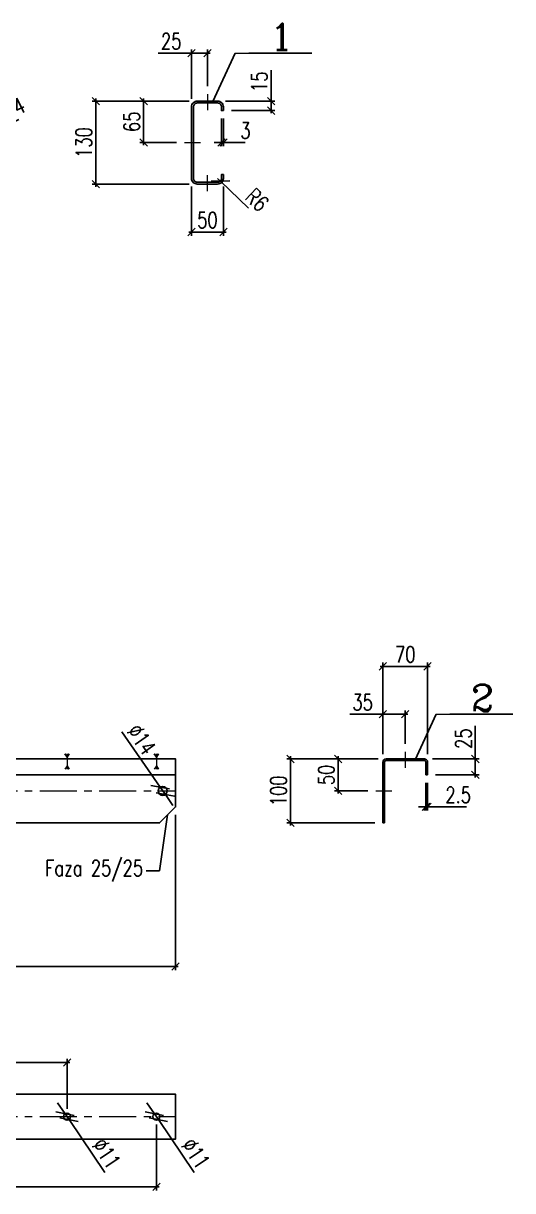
# Model space of a CAD drawing. Header units: millimetres. Extents: x -110 to 3628, y -131 to 4804.
# Drawn here: x 2861 to 3628, y 2974 to 4802 of the extents above; entities that cross this region are included whole.
import ezdxf
from ezdxf.enums import TextEntityAlignment as Align

# ---------------------------------------------------------------- set-up
doc = ezdxf.new("R2010")
doc.units = ezdxf.units.MM
doc.header["$LTSCALE"] = 1.833333
doc.header["$PDMODE"] = 1
doc.linetypes.add('CENTER', pattern=[50.8, 31.75, -6.35, 6.35, -6.35])
doc.layers.get('0').update_dxf_attribs({"linetype": 'CONTINUOUS'})
doc.layers.get('Defpoints').update_dxf_attribs({"linetype": 'CONTINUOUS'})
for name, color, linetype, lineweight in [('k_inny', 40, 'CONTINUOUS', 13), ('k_konstrukcja', 3, 'CONTINUOUS', 25), ('k_osie', 6, 'CENTER', 5), ('k_podkład', 253, 'CONTINUOUS', 13), ('k_pozycje', 1, 'CONTINUOUS', 5), ('k_wymiary', 1, 'CONTINUOUS', 5), ('RFD_C5', 1, 'CONTINUOUS', 5), ('RFD_T3', 2, 'CONTINUOUS', 25)]:
    doc.layers.add(name, color=color, linetype=linetype, lineweight=lineweight)
doc.styles.add('TXT3', font='SIMPLEX.SHX', dxfattribs={"width": 0.75, "height": 25})
doc.styles.add('TXT5', font='COMPLEX.shx', dxfattribs={"height": 41.666667})
doc.dimstyles.new('R1', dxfattribs={"dimtxt": 25, "dimasz": 20.833333, "dimexe": 5.833333, "dimexo": 12.5, "dimgap": 5, "dimtad": 0, "dimdec": 0, "dimzin": 0, "dimdsep": 46, "dimtxsty": 'TXT3', "dimblk1": 'OBLIQUE', "dimblk2": 'OBLIQUE', "dimsah": 1, "dimtsz": 5.833333, "dimcen": -3, "dimdle": 4.166667, "dimclrt": 2, "dimadec": 0, "dimazin": 0, "dimtfac": 0.75, "dimtdec": 0, "dimtmove": 0, "dimatfit": 3, "dimldrblk": 'NONE', "dimfxl": 1, "dimtvp": 0.75, "dimtolj": 1, "dimtzin": 0, "dimarcsym": 0})
doc.dimstyles.new('R1_002', dxfattribs={"dimtxt": 25, "dimasz": 5.833333, "dimexe": 5.833333, "dimexo": 12.5, "dimgap": 5, "dimtad": 0, "dimdec": 0, "dimzin": 0, "dimdsep": 46, "dimtxsty": 'TXT3', "dimblk1": 'OBLIQUE', "dimblk2": 'OBLIQUE', "dimsah": 1, "dimtsz": 5.833333, "dimcen": -3, "dimdle": 4.166667, "dimclrt": 2, "dimadec": 0, "dimazin": 0, "dimtfac": 0.75, "dimtdec": 0, "dimtmove": 0, "dimatfit": 3, "dimldrblk": 'NONE', "dimfxl": 1, "dimtvp": 0.75, "dimtolj": 1, "dimtzin": 0, "dimarcsym": 0})

# ---------------------------------------------------------------- blocks, each defined once
blk = doc.blocks.new('Poz. 2')
blk.add_lwpolyline([(-1550, 25), (1550, 25)])
at = {"layer": 'k_konstrukcja'}
blk.add_lwpolyline([(-1525, -50), (1525, -50), (1550, -25), (1550, 50), (-1550, 50), (-1550, -25)], close=True, dxfattribs=at)
blk.add_circle((1530, 0), 7, dxfattribs=at)
at = {"layer": 'k_osie'}
blk.add_lwpolyline([(-1550, 0), (1550, 0)], dxfattribs=at)
at = {"layer": 'k_podkład'}
for points in [[(1380, 53), (1383.3, 58), (1380, 53), (1380, 58), (1380, 53), (1376.7, 58), (1380, 53), (1380, 39), (1383.3, 34), (1380, 39), (1380, 34), (1380, 39), (1376.7, 34)], [(1520, 53), (1523.3, 58), (1520, 53), (1520, 58), (1520, 53), (1516.7, 58), (1520, 53), (1520, 39), (1523.3, 34), (1520, 39), (1520, 34), (1520, 39), (1516.7, 34)]]:
    blk.add_lwpolyline(points, dxfattribs=at)
blk = doc.blocks.new('_None')
blk = doc.blocks.new('_Oblique')
at = {"color": 0, "linetype": 'ByBlock', "lineweight": -2}
blk.add_line((-0.5, -0.5), (0.5, 0.5), dxfattribs=at)
blk = doc.blocks.new('pozycja')
at = {"layer": 'RFD_C5', "linetype": 'Continuous'}
blk.add_line((0, 0), (25.8, 0), dxfattribs=at)
at = {"layer": 'RFD_T3'}
blk.add_line((25.8, 0), (143.9, 0), dxfattribs=at)
at = {"layer": 'RFD_T3', "linetype": 'Continuous', "style": 'TXT5'}
blk.add_attdef('NR', text='', height=50, dxfattribs=at).set_placement((86.9, -9), align=Align.BOTTOM_CENTER)
blk = doc.blocks.new('*D340')
at = {"layer": 'Defpoints', "color": 0}
for p in [(2773.7, 4611.9), (2786.3, 4618.1)]:
    blk.add_point(p, dxfattribs=at)
at = {"layer": 'k_wymiary', "color": 0, "lineweight": -2}
for p in [(2854.2, 4651.1), (2773.7, 4611.9)]:
    blk.add_line(p, (2786.3, 4618.1), dxfattribs=at)
at = {"layer": 'k_wymiary', "color": 0, "linetype": 'ByBlock', "lineweight": -2, "xscale": 20.83333333333333, "yscale": 20.83333333333333, "zscale": 20.83333333333333}
for p, rotation in [((2773.7, 4611.9), 25.92633043147008), ((2786.3, 4618.1), 205.9263304314701)]:
    blk.add_blockref('_Oblique', p, dxfattribs=dict(at, rotation=rotation))
at = {"layer": 'k_wymiary', "color": 2, "insert": (2840.1, 4665.1), "char_height": 25, "attachment_point": 5, "rotation": 25.9263, "style": 'TXT3'}
blk.add_mtext('\\A1;∅14', dxfattribs=at)
blk = doc.blocks.new('*D358')
at = {"layer": 'Defpoints', "color": 0}
for p in [(3125, 4559), (3175, 4559), (3175, 4475)]:
    blk.add_point(p, dxfattribs=at)
at = {"layer": 'k_wymiary', "color": 0, "lineweight": -2}
for p, q in [((3125, 4546.5), (3125, 4469.2)), ((3175, 4546.5), (3175, 4469.2)), ((3130.8, 4480.8), (3119.2, 4469.2)), ((3169.2, 4469.2), (3180.8, 4480.8)), ((3120.8, 4475), (3179.2, 4475))]:
    blk.add_line(p, q, dxfattribs=at)
at = {"layer": 'k_wymiary', "color": 2, "insert": (3150, 4493.7), "char_height": 25, "attachment_point": 5, "style": 'TXT3'}
blk.add_mtext('\\A1;50', dxfattribs=at)
blk = doc.blocks.new('*D359')
at = {"layer": 'Defpoints', "color": 0}
for p in [(2975, 4680), (3134, 4680), (3134, 4550)]:
    blk.add_point(p, dxfattribs=at)
at = {"layer": 'k_wymiary', "color": 0, "lineweight": -2}
for p, q in [((2980.8, 4674.2), (2969.2, 4685.8)), ((3121.5, 4680), (2969.2, 4680)), ((2975, 4545.8), (2975, 4684.2)), ((2969.2, 4555.8), (2980.8, 4544.2)), ((3121.5, 4550), (2969.2, 4550))]:
    blk.add_line(p, q, dxfattribs=at)
at = {"layer": 'k_wymiary', "color": 2, "insert": (2956.3, 4615), "char_height": 25, "attachment_point": 5, "rotation": 90, "style": 'TXT3'}
blk.add_mtext('\\A1;130', dxfattribs=at)
blk = doc.blocks.new('*D360')
at = {"layer": 'Defpoints', "color": 0}
for p in [(3050, 4680), (3134, 4680), (3114, 4615)]:
    blk.add_point(p, dxfattribs=at)
at = {"layer": 'k_wymiary', "color": 0, "lineweight": -2}
for p, q in [((3055.8, 4674.2), (3044.2, 4685.8)), ((3121.5, 4680), (3044.2, 4680)), ((3050, 4610.8), (3050, 4684.2)), ((3044.2, 4620.8), (3055.8, 4609.2)), ((3101.5, 4615), (3044.2, 4615))]:
    blk.add_line(p, q, dxfattribs=at)
at = {"layer": 'k_wymiary', "color": 2, "insert": (3031.3, 4647.5), "char_height": 25, "attachment_point": 5, "rotation": 90, "style": 'TXT3'}
blk.add_mtext('\\A1;65', dxfattribs=at)
blk = doc.blocks.new('*D361')
at = {"layer": 'Defpoints', "color": 0}
for p in [(3166, 4559), (3170.3, 4554.8)]:
    blk.add_point(p, dxfattribs=at)
at = {"layer": 'k_wymiary', "color": 0, "lineweight": -2}
for p in [(3166, 4559), (3214.3, 4512.3)]:
    blk.add_line(p, (3170.3, 4554.8), dxfattribs=at)
at = {"layer": 'k_wymiary', "color": 0, "linetype": 'ByBlock', "lineweight": -2, "xscale": 20.83333333333333, "yscale": 20.83333333333333, "zscale": 20.83333333333333, "rotation": 135.9573870778119}
blk.add_blockref('_Oblique', (3170.3, 4554.8), dxfattribs=at)
at = {"layer": 'k_wymiary', "color": 2, "insert": (3227.8, 4525.3), "char_height": 25, "attachment_point": 5, "rotation": 315.9574, "style": 'TXT3'}
blk.add_mtext('\\A1;R6', dxfattribs=at)
blk = doc.blocks.new('*D362')
at = {"layer": 'Defpoints', "color": 0}
for p in [(3172, 4665), (3175, 4665), (3175, 4615)]:
    blk.add_point(p, dxfattribs=at)
at = {"layer": 'k_wymiary', "color": 0, "lineweight": -2}
for p, q in [((3172, 4652.5), (3172, 4609.2)), ((3175, 4652.5), (3175, 4609.2)), ((3172, 4615), (3160.3, 4615)), ((3166.2, 4609.2), (3177.8, 4620.8)), ((3180.8, 4620.8), (3169.2, 4609.2)), ((3172, 4615), (3175, 4615)), ((3175, 4615), (3209.2, 4615))]:
    blk.add_line(p, q, dxfattribs=at)
at = {"layer": 'k_wymiary', "color": 2, "insert": (3209.6, 4633.7), "char_height": 25, "attachment_point": 5, "style": 'TXT3'}
blk.add_mtext('\\A1;3', dxfattribs=at)
blk = doc.blocks.new('*D363')
at = {"layer": 'Defpoints', "color": 0}
for p in [(3166, 4680), (3250, 4680), (3175, 4665)]:
    blk.add_point(p, dxfattribs=at)
at = {"layer": 'k_wymiary', "color": 0, "lineweight": -2}
for p, q in [((3250, 4680), (3250, 4728.5)), ((3178.5, 4680), (3255.8, 4680)), ((3255.8, 4674.2), (3244.2, 4685.8)), ((3250, 4660.8), (3250, 4680)), ((3187.5, 4665), (3255.8, 4665)), ((3244.2, 4670.8), (3255.8, 4659.2))]:
    blk.add_line(p, q, dxfattribs=at)
at = {"layer": 'k_wymiary', "color": 2, "insert": (3231.3, 4710.1), "char_height": 25, "attachment_point": 5, "rotation": 90, "style": 'TXT3'}
blk.add_mtext('\\A1;15', dxfattribs=at)
blk = doc.blocks.new('*D364')
at = {"layer": 'Defpoints', "color": 0}
for p in [(3125, 4755), (3150, 4691), (3125, 4671)]:
    blk.add_point(p, dxfattribs=at)
at = {"layer": 'k_wymiary', "color": 0, "lineweight": -2}
for p, q in [((3125, 4755), (3073, 4755)), ((3130.8, 4760.8), (3119.2, 4749.2)), ((3125, 4683.5), (3125, 4760.8)), ((3154.2, 4755), (3125, 4755)), ((3144.2, 4749.2), (3155.8, 4760.8)), ((3150, 4703.5), (3150, 4760.8))]:
    blk.add_line(p, q, dxfattribs=at)
at = {"layer": 'k_wymiary', "color": 2, "insert": (3093.2, 4773.7), "char_height": 25, "attachment_point": 5, "style": 'TXT3'}
blk.add_mtext('\\A1;25', dxfattribs=at)
blk = doc.blocks.new('Rygiel')
for p, q in [((0, 95), (0.4, 96.9)), ((0, 95), (0, 0)), ((0.4, 96.9), (1.5, 98.5)), ((1.5, 98.5), (3.1, 99.6)), ((2.5, 95), (2.7, 96)), ((2.5, 0), (2.5, 95)), ((2.7, 96), (3.2, 96.8)), ((3.1, 99.6), (5, 100)), ((3.2, 96.8), (4, 97.3)), ((4, 97.3), (5, 97.5)), ((65, 100), (5, 100)), ((5, 97.5), (65, 97.5)), ((66.9, 99.6), (65, 100)), ((66, 97.3), (65, 97.5)), ((66.8, 96.8), (66, 97.3)), ((67.3, 96), (66.8, 96.8)), ((68.5, 98.5), (66.9, 99.6)), ((67.5, 95), (67.3, 96)), ((67.5, 95), (67.5, 75)), ((69.6, 96.9), (68.5, 98.5)), ((70, 95), (69.6, 96.9)), ((70, 75), (70, 95)), ((67.5, 75), (70, 75)), ((0, 0), (2.5, 0))]:
    blk.add_line(p, q)
blk = doc.blocks.new('*D375')
at = {"layer": 'Defpoints', "color": 0}
for p in [(1441.7, 3662.5), (1469.9, 3610.7), (25, 3550), (3075, 3550), (1658.3, 3537.5)]:
    blk.add_point(p, dxfattribs=at)
at = {"layer": 'k_wymiary', "color": 0, "lineweight": -2}
blk.add_arc((1636.6, 3550), 177.5, 150, 180, dxfattribs=at)
at = {"layer": 'k_wymiary', "color": 0, "linetype": 'ByBlock', "lineweight": -2, "xscale": 20.83333333333333, "yscale": 20.83333333333333, "zscale": 20.83333333333333}
for p, rotation in [((1482.9, 3638.7), 60.00000001284901), ((1459.2, 3550), 269.9999999999999)]:
    blk.add_blockref('_Oblique', p, dxfattribs=dict(at, rotation=rotation))
at = {"layer": 'k_wymiary', "color": 2, "insert": (1447.1, 3600.8), "char_height": 25, "attachment_point": 5, "rotation": 75, "style": 'TXT3'}
blk.add_mtext('\\A1;30%%d', dxfattribs=at)
blk = doc.blocks.new('*D379')
at = {"layer": 'Defpoints', "color": 0}
for p in [(3076, 3605.7), (3084, 3594.3)]:
    blk.add_point(p, dxfattribs=at)
at = {"layer": 'k_wymiary', "color": 0, "lineweight": -2}
for p, q in [((3076, 3605.7), (3015.7, 3692.3)), ((3084, 3594.3), (3076, 3605.7)), ((3084, 3594.3), (3095.9, 3577.2))]:
    blk.add_line(p, q, dxfattribs=at)
at = {"layer": 'k_wymiary', "color": 0, "linetype": 'ByBlock', "lineweight": -2, "xscale": 20.83333333333333, "yscale": 20.83333333333333, "zscale": 20.83333333333333}
for p, rotation in [((3076, 3605.7), 304.8864032735648), ((3084, 3594.3), 124.8864032735648)]:
    blk.add_blockref('_Oblique', p, dxfattribs=dict(at, rotation=rotation))
at = {"layer": 'k_wymiary', "color": 2, "insert": (3046.7, 3680.6), "char_height": 25, "attachment_point": 5, "rotation": 304.8864, "style": 'TXT3'}
blk.add_mtext('\\A1;∅14', dxfattribs=at)
blk = doc.blocks.new('*D380')
at = {"layer": 'Defpoints', "color": 0}
for p in [(0, 3575), (3100, 3575), (3100, 3325)]:
    blk.add_point(p, dxfattribs=at)
at = {"layer": 'k_wymiary', "color": 0, "lineweight": -2}
for p, q in [((0, 3562.5), (0, 3319.2)), ((3100, 3562.5), (3100, 3319.2)), ((5.8, 3330.8), (-5.8, 3319.2)), ((3094.2, 3319.2), (3105.8, 3330.8)), ((-4.2, 3325), (3104.2, 3325))]:
    blk.add_line(p, q, dxfattribs=at)
at = {"layer": 'k_wymiary', "color": 2, "insert": (1550, 3343.8), "char_height": 25, "attachment_point": 5, "style": 'TXT3'}
blk.add_mtext('\\A1;3100', dxfattribs=at)
blk = doc.blocks.new('*D387')
at = {"layer": 'Defpoints', "color": 0}
for p in [(2320, 3090), (3070, 3090), (3070, 2980)]:
    blk.add_point(p, dxfattribs=at)
at = {"layer": 'k_wymiary', "color": 0, "lineweight": -2}
for p, q in [((2320, 3077.5), (2320, 2974.2)), ((3070, 3077.5), (3070, 2974.2)), ((2325.8, 2985.8), (2314.2, 2974.2)), ((2315.8, 2980), (3074.2, 2980)), ((3064.2, 2974.2), (3075.8, 2985.8))]:
    blk.add_line(p, q, dxfattribs=at)
at = {"layer": 'k_wymiary', "color": 2, "insert": (2695, 2998.7), "char_height": 25, "attachment_point": 5, "style": 'TXT3'}
blk.add_mtext('\\A1;750', dxfattribs=at)
blk = doc.blocks.new('*D391')
at = {"layer": 'Defpoints', "color": 0}
for p in [(2930, 3175), (1980, 3090), (2930, 3090)]:
    blk.add_point(p, dxfattribs=at)
at = {"layer": 'k_wymiary', "color": 0, "lineweight": -2}
for p, q in [((1985.8, 3180.8), (1974.2, 3169.2)), ((1980, 3102.5), (1980, 3180.8)), ((2924.2, 3169.2), (2935.8, 3180.8)), ((2930, 3102.5), (2930, 3180.8)), ((1975.8, 3175), (2934.2, 3175))]:
    blk.add_line(p, q, dxfattribs=at)
at = {"layer": 'k_wymiary', "color": 2, "insert": (2455, 3193.8), "char_height": 25, "attachment_point": 5, "style": 'TXT3'}
blk.add_mtext('\\A1;950', dxfattribs=at)
blk = doc.blocks.new('*D392')
at = {"layer": 'Defpoints', "color": 0}
for p in [(3490, 3650), (3569.8, 3650), (3495, 3625)]:
    blk.add_point(p, dxfattribs=at)
at = {"layer": 'k_wymiary', "color": 0, "lineweight": -2}
for p, q in [((3569.8, 3650), (3569.8, 3702)), ((3575.6, 3644.2), (3564, 3655.8)), ((3502.5, 3650), (3575.6, 3650)), ((3569.8, 3620.8), (3569.8, 3650)), ((3507.5, 3625), (3575.6, 3625)), ((3564, 3630.8), (3575.6, 3619.2))]:
    blk.add_line(p, q, dxfattribs=at)
at = {"layer": 'k_wymiary', "color": 2, "insert": (3551.1, 3681.8), "char_height": 25, "attachment_point": 5, "rotation": 90, "style": 'TXT3'}
blk.add_mtext('\\A1;25', dxfattribs=at)
blk = doc.blocks.new('*D393')
at = {"layer": 'Defpoints', "color": 0}
for p in [(3495, 3795), (3425, 3645), (3495, 3645)]:
    blk.add_point(p, dxfattribs=at)
at = {"layer": 'k_wymiary', "color": 0, "lineweight": -2}
for p, q in [((3430.8, 3800.8), (3419.2, 3789.2)), ((3420.8, 3795), (3499.2, 3795)), ((3425, 3657.5), (3425, 3800.8)), ((3489.2, 3789.2), (3500.8, 3800.8)), ((3495, 3657.5), (3495, 3800.8))]:
    blk.add_line(p, q, dxfattribs=at)
at = {"layer": 'k_wymiary', "color": 2, "insert": (3460, 3813.7), "char_height": 25, "attachment_point": 5, "style": 'TXT3'}
blk.add_mtext('\\A1;70', dxfattribs=at)
blk = doc.blocks.new('*D394')
at = {"layer": 'Defpoints', "color": 0}
for p in [(3430, 3650), (3280, 3550), (3425, 3550)]:
    blk.add_point(p, dxfattribs=at)
at = {"layer": 'k_wymiary', "color": 0, "lineweight": -2}
for p, q in [((3285.8, 3644.2), (3274.2, 3655.8)), ((3417.5, 3650), (3274.2, 3650)), ((3280, 3654.2), (3280, 3545.8)), ((3274.2, 3555.8), (3285.8, 3544.2)), ((3412.5, 3550), (3274.2, 3550))]:
    blk.add_line(p, q, dxfattribs=at)
at = {"layer": 'k_wymiary', "color": 2, "insert": (3261.3, 3600), "char_height": 25, "attachment_point": 5, "rotation": 90, "style": 'TXT3'}
blk.add_mtext('\\A1;100', dxfattribs=at)
blk = doc.blocks.new('*D396')
at = {"layer": 'Defpoints', "color": 0}
for p in [(3430, 3650), (3355, 3600), (3413.8, 3600)]:
    blk.add_point(p, dxfattribs=at)
at = {"layer": 'k_wymiary', "color": 0, "lineweight": -2}
for p, q in [((3360.8, 3644.2), (3349.2, 3655.8)), ((3417.5, 3650), (3349.2, 3650)), ((3355, 3654.2), (3355, 3595.8)), ((3349.2, 3605.8), (3360.8, 3594.2)), ((3401.3, 3600), (3349.2, 3600))]:
    blk.add_line(p, q, dxfattribs=at)
at = {"layer": 'k_wymiary', "color": 2, "insert": (3336.3, 3625), "char_height": 25, "attachment_point": 5, "rotation": 90, "style": 'TXT3'}
blk.add_mtext('\\A1;50', dxfattribs=at)
blk = doc.blocks.new('*D397')
at = {"layer": 'Defpoints', "color": 0}
for p in [(3425, 3720), (3460, 3661.2), (3425, 3645)]:
    blk.add_point(p, dxfattribs=at)
at = {"layer": 'k_wymiary', "color": 0, "lineweight": -2}
for p, q in [((3425, 3720), (3373, 3720)), ((3430.8, 3725.8), (3419.2, 3714.2)), ((3425, 3657.5), (3425, 3725.8)), ((3464.2, 3720), (3425, 3720)), ((3454.2, 3714.2), (3465.8, 3725.8)), ((3460, 3673.7), (3460, 3725.8))]:
    blk.add_line(p, q, dxfattribs=at)
at = {"layer": 'k_wymiary', "color": 2, "insert": (3393.2, 3738.7), "char_height": 25, "attachment_point": 5, "style": 'TXT3'}
blk.add_mtext('\\A1;35', dxfattribs=at)
blk = doc.blocks.new('*D398')
at = {"layer": 'Defpoints', "color": 0}
for p in [(3492.5, 3625), (3495, 3625), (3495, 3575)]:
    blk.add_point(p, dxfattribs=at)
at = {"layer": 'k_wymiary', "color": 0, "lineweight": -2}
for p, q in [((3492.5, 3612.5), (3492.5, 3569.2)), ((3495, 3612.5), (3495, 3569.2)), ((3492.5, 3575), (3480.8, 3575)), ((3486.7, 3569.2), (3498.3, 3580.8)), ((3500.8, 3580.8), (3489.2, 3569.2)), ((3492.5, 3575), (3495, 3575)), ((3495, 3575), (3556, 3575))]:
    blk.add_line(p, q, dxfattribs=at)
at = {"layer": 'k_wymiary', "color": 2, "insert": (3543, 3593.7), "char_height": 25, "attachment_point": 5, "style": 'TXT3'}
blk.add_mtext('\\A1;2.5', dxfattribs=at)
blk = doc.blocks.new('*D441')
at = {"layer": 'Defpoints', "color": 0}
for p in [(2926.9, 3094.6), (2933.1, 3085.4)]:
    blk.add_point(p, dxfattribs=at)
at = {"layer": 'k_wymiary', "color": 0, "lineweight": -2}
for p, q in [((2926.9, 3094.6), (2915.2, 3111.8)), ((2926.9, 3094.6), (2933.1, 3085.4)), ((2933.1, 3085.4), (2989.1, 3002.8))]:
    blk.add_line(p, q, dxfattribs=at)
at = {"layer": 'k_wymiary', "color": 0, "linetype": 'ByBlock', "lineweight": -2, "xscale": 20.83333333333333, "yscale": 20.83333333333333, "zscale": 20.83333333333333}
for p, rotation in [((2926.9, 3094.6), 304.1589611627127), ((2933.1, 3085.4), 124.1589611627128)]:
    blk.add_blockref('_Oblique', p, dxfattribs=dict(at, rotation=rotation))
at = {"layer": 'k_wymiary', "color": 2, "insert": (2991.8, 3032.3), "char_height": 25, "attachment_point": 5, "rotation": 304.159, "style": 'TXT3'}
blk.add_mtext('\\A1;∅11', dxfattribs=at)
blk = doc.blocks.new('*D442')
at = {"layer": 'Defpoints', "color": 0}
for p in [(3066.9, 3094.6), (3073.1, 3085.4)]:
    blk.add_point(p, dxfattribs=at)
at = {"layer": 'k_wymiary', "color": 0, "lineweight": -2}
for p, q in [((3066.9, 3094.6), (3055.2, 3111.8)), ((3066.9, 3094.6), (3073.1, 3085.4)), ((3073.1, 3085.4), (3129.1, 3002.8))]:
    blk.add_line(p, q, dxfattribs=at)
at = {"layer": 'k_wymiary', "color": 0, "linetype": 'ByBlock', "lineweight": -2, "xscale": 20.83333333333333, "yscale": 20.83333333333333, "zscale": 20.83333333333333}
for p, rotation in [((3066.9, 3094.6), 304.1589611627127), ((3073.1, 3085.4), 124.1589611627128)]:
    blk.add_blockref('_Oblique', p, dxfattribs=dict(at, rotation=rotation))
at = {"layer": 'k_wymiary', "color": 2, "insert": (3131.8, 3032.3), "char_height": 25, "attachment_point": 5, "rotation": 304.159, "style": 'TXT3'}
blk.add_mtext('\\A1;∅11', dxfattribs=at)

msp = doc.modelspace()

# ---------------------------------------------------------------- linework, layer by layer
at = {"layer": 'k_inny'}
for points in [[(3150, 4691), (3150, 4666)], [(3114, 4615), (3139, 4615)], [(3150, 4539), (3150, 4564)], [(3460, 3661.25), (3460, 3636.25)], [(3413.75, 3600), (3438.75, 3600)]]:
    msp.add_lwpolyline(points, dxfattribs=at)
at = {"layer": 'k_konstrukcja'}
msp.add_lwpolyline([(3175, 4665), (3175, 4671, 0.4142136), (3166, 4680), (3134, 4680, 0.4142136), (3125, 4671), (3125, 4559, 0.4142136), (3134, 4550), (3166, 4550, 0.4142136), (3175, 4559), (3175, 4565), (3172, 4565), (3172, 4559, -0.4142136), (3166, 4553), (3134, 4553, -0.4142136), (3128, 4559), (3128, 4671, -0.4142136), (3134, 4677), (3166, 4677, -0.4142136), (3172, 4671), (3172, 4665)], format="xyb", close=True, dxfattribs=at)
msp.add_lwpolyline([(0, 3125), (3100, 3125), (3100, 3055), (0, 3055)], close=True, dxfattribs=at)
for centre in [(2930, 3090), (3070, 3090)]:
    msp.add_circle(centre, 5.5, dxfattribs=at)
at = {"layer": 'k_osie'}
msp.add_lwpolyline([(0, 3090), (3100, 3090)], dxfattribs=at)

# ---------------------------------------------------------------- block references
at = {"layer": 'k_konstrukcja'}
for name, p in [('Poz. 2', (1550, 3600)), ('Rygiel', (3425, 3550))]:
    msp.add_blockref(name, p, dxfattribs=at)
at = {"layer": 'k_pozycje', "xscale": 0.83333333333333, "yscale": 0.83333333333333, "zscale": 0.83333333333333}
for p, values in [((3193.43, 4755), {'NR': '1'}), ((3508.43, 3720), {'NR': '2'})]:
    msp.add_blockref('pozycja', p, dxfattribs=at).add_auto_attribs(values)

# ---------------------------------------------------------------- texts
at = {"layer": 'k_wymiary', "color": 2, "insert": (3049.17, 3475), "char_height": 25, "attachment_point": 6, "style": 'TXT3'}
msp.add_mtext('Faza 25/25', dxfattribs=at)

# ---------------------------------------------------------------- dimensions: what is measured, and where the dimension line sits
at = {"layer": 'k_wymiary'}
for base, p1, p2, picture, middle in [((3125, 4755), (3150, 4691), (3125, 4671), '*D364', (3093.15, 4773.75)), ((3175, 4615), (3172, 4665), (3175, 4665), '*D362', (3209.58, 4633.75)), ((3175, 4475), (3125, 4559), (3175, 4559), '*D358', (3150, 4493.75)), ((3495, 3795), (3425, 3645), (3495, 3645), '*D393', (3460, 3813.75)), ((3425, 3720), (3460, 3661.25), (3425, 3645), '*D397', (3393.15, 3738.75)), ((3100, 3325), (0, 3575), (3100, 3575), '*D380', (1550, 3343.75))]:
    dim = msp.add_linear_dim(base=base, p1=p1, p2=p2, dimstyle='R1', dxfattribs=at)
    dim.commit()
    dim.dimension.update_dxf_attribs({"geometry": picture, "text_midpoint": middle})
for base, p1, p2, picture, middle in [((3250, 4680), (3175, 4665), (3166, 4680), '*D363', (3231.25, 4710.06)), ((2975, 4680), (3134, 4550), (3134, 4680), '*D359', (2956.25, 4615)), ((3050, 4680), (3114, 4615), (3134, 4680), '*D360', (3031.25, 4647.5)), ((3569.81, 3650), (3495, 3625), (3490, 3650), '*D392', (3551.06, 3681.85)), ((3280, 3550), (3430, 3650), (3425, 3550), '*D394', (3261.25, 3600)), ((3355, 3600), (3430, 3650), (3413.75, 3600), '*D396', (3336.25, 3625))]:
    dim = msp.add_linear_dim(base=base, p1=p1, p2=p2, angle=90, dimstyle='R1', dxfattribs=at)
    dim.commit()
    dim.dimension.update_dxf_attribs({"geometry": picture, "text_midpoint": middle})
dim = msp.add_diameter_dim_2p(p1=(2773.7, 4611.94), p2=(2786.3, 4618.06), dimstyle='R1', dxfattribs=at)
dim.commit()
dim.dimension.update_dxf_attribs({"geometry": '*D340', "text_midpoint": (2840.14, 4665.09)})
dim = msp.add_radius_dim(center=(3166, 4559), mpoint=(3170.31, 4554.83), dimstyle='R1', dxfattribs=at)
dim.commit()
dim.dimension.update_dxf_attribs({"geometry": '*D361', "text_midpoint": (3227.8, 4525.31)})
for p1, p2, picture, middle in [((3084, 3594.26), (3076, 3605.74), '*D379', (3031.28, 3669.87)), ((2926.91, 3094.55), (2933.09, 3085.45), '*D441', (2976.31, 3021.75)), ((3066.91, 3094.55), (3073.09, 3085.45), '*D442', (3116.31, 3021.75))]:
    dim = msp.add_diameter_dim_2p(p1=p1, p2=p2, dimstyle='R1', dxfattribs=at)
    dim.commit()
    dim.dimension.update_dxf_attribs({"geometry": picture, "text_midpoint": middle, "dimtype": 163})
dim = msp.add_angular_dim_2l(base=(1469.85, 3610.69), line1=((25, 3550), (3075, 3550)), line2=((1441.75, 3662.5), (1658.25, 3537.5)), dimstyle='R1', dxfattribs=at)
dim.commit()
dim.dimension.update_dxf_attribs({"geometry": '*D375', "text_midpoint": (1447.09, 3600.78)})
for base, p1, p2, override, picture, middle in [((3495, 3575), (3492.5, 3625), (3495, 3625), {"dimdec": 1}, '*D398', (3542.98, 3593.75)), ((2930, 3175), (1980, 3090), (2930, 3090), {"dimtmove": 1}, '*D391', (2455, 3193.75)), ((3070, 2980), (2320, 3090), (3070, 3090), {"dimtmove": 1}, '*D387', (2695, 2998.75))]:
    dim = msp.add_linear_dim(base=base, p1=p1, p2=p2, dimstyle='R1', override=override, dxfattribs=at)
    dim.commit()
    dim.dimension.update_dxf_attribs({"geometry": picture, "text_midpoint": middle})

# ---------------------------------------------------------------- leaders
at = {"layer": 'k_pozycje'}
for points in [[(3158.61, 4679.24), (3193.43, 4755)], [(3475.68, 3648.75), (3508.43, 3720)]]:
    msp.add_leader(points, dimstyle='R1_002', dxfattribs=at)
at = {"layer": 'k_wymiary', "annotation_type": 0, "has_hookline": 1, "hookline_direction": 1, "text_width": 167.86}
msp.add_leader([(3087.5, 3562.5), (3075, 3475), (3054.17, 3475)], dimstyle='R1', dxfattribs=at)

doc.saveas('drawing.dxf')
